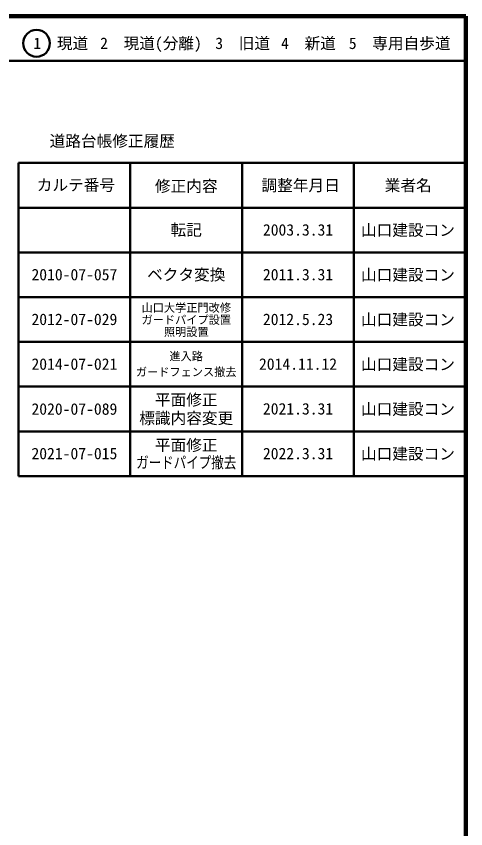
# Model space of a CAD drawing. Units: millimetres on the paper, enlarged 1000 times. Extents: x 40000 to 680000, y 20000 to 380000.
# Drawn here: x 579500 to 680000, y 198357 to 380000 of the extents above; entities that cross this region are included whole.
import ezdxf
from ezdxf.enums import TextEntityAlignment as Align

# ---------------------------------------------------------------- set-up
doc = ezdxf.new("R2010")
doc.units = ezdxf.units.MM
doc.header["$LTSCALE"] = 1000
for name, color, linetype, lineweight in [('M-TTL', 2, 'Continuous', 140), ('M-TTL-FRAM', 2, 'Continuous', 50), ('M-TTL-LINE', 7, 'Continuous', 50)]:
    doc.layers.add(name, color=color, linetype=linetype, lineweight=lineweight)
doc.layers.add('M-TTL-TXT', color=7, linetype='Continuous')
doc.styles.add('ＭＳ ゴシック', font='')
doc.styles.get('ＭＳ ゴシック').set_extended_font_data('MS Gothic')

msp = doc.modelspace()

# ---------------------------------------------------------------- linework, layer by layer
at = {"layer": 'M-TTL'}
for p, q in [((680000, 380000), (40000, 380000)), ((680000, 20000), (680000, 380000))]:
    msp.add_line(p, q, dxfattribs=at)
at = {"layer": 'M-TTL-FRAM'}
for p, q in [((580000, 347197), (680000, 347197)), ((580000, 347197), (580000, 277197)), ((580000, 277197), (680000, 277197))]:
    msp.add_line(p, q, dxfattribs=at)
at = {"layer": 'M-TTL-LINE'}
for p, q in [((40000, 370000), (680000, 370000)), ((605000, 347197), (605000, 277197)), ((630000, 347197), (630000, 277197)), ((655000, 347197), (655000, 277197)), ((580000, 337197), (680000, 337197)), ((580000, 327197), (680000, 327197)), ((580000, 317197), (680000, 317197)), ((580000, 307197), (680000, 307197)), ((580000, 297197), (680000, 297197)), ((580000, 287197), (680000, 287197))]:
    msp.add_line(p, q, dxfattribs=at)
msp.add_circle((584031, 373958), 3000, dxfattribs=at)

# ---------------------------------------------------------------- texts
at = {"layer": 'M-TTL-TXT', "style": 'ＭＳ ゴシック'}
for s, height, p in [('1\u3000現道', 2566, (589448, 373958)), ('2\u3000現道(分離)', 2566, (609619, 373958)), ('3\u3000旧道', 2566, (630121, 373958)), ('4\u3000新道', 2566, (644824, 373958)), ('5\u3000専用自歩道', 2566, (665228, 373958)), ('道路台帳修正履歴', 2566, (600968, 352113)), ('カルテ番号', 2566, (592839, 342277)), ('修正内容', 2566, (617509, 342023)), ('調整年月日', 2566, (643089, 342197)), ('業者名', 2566, (667134, 342197)), ('転記', 2566, (617500, 332245)), ('2003.3.31', 2566, (642500, 332245)), ('山口建設コン', 2566, (667077, 332189)), ('2010-07-057', 2566, (592500, 322245)), ('ベクタ変換', 2566, (617500, 322245)), ('2011.3.31', 2566, (642500, 322245)), ('山口建設コン', 2566, (667077, 322189)), ('山口大学正門改修', 1833, (617515, 314823)), ('2012-07-029', 2566, (592500, 312245)), ('ガードパイプ設置', 1833, (617515, 312123)), ('2012.5.23', 2566, (642500, 312245)), ('山口建設コン', 2566, (667077, 312189)), ('照明設置', 1833, (617515, 309423)), ('進入路', 1833, (617500, 303981)), ('2014-07-021', 2566, (592500, 302245)), ('2014.11.12', 2566, (642500, 302245)), ('山口建設コン', 2566, (667077, 302189)), ('ガードフェンス撤去', 1833, (617500, 300463)), ('平面修正', 2566, (617500, 294256)), ('2020-07-089', 2566, (592500, 292197)), ('2021.3.31', 2566, (642500, 292245)), ('山口建設コン', 2566, (667077, 292189)), ('標識内容変更', 2566, (617500, 290142)), ('平面修正', 2566, (617500, 284114)), ('2021-07-015', 2566, (592500, 282245)), ('2022.3.31', 2566, (642500, 282245)), ('山口建設コン', 2566, (667077, 282189))]:
    msp.add_text(s, height=height, dxfattribs=at).set_placement(p, align=Align.MIDDLE_CENTER)
at = {"layer": 'M-TTL-TXT', "style": 'ＭＳ ゴシック', "width": 0.8}
msp.add_text('ガードパイプ撤去', height=2566, dxfattribs=at).set_placement((617500, 280243), align=Align.MIDDLE_CENTER)

doc.saveas('drawing.dxf')
